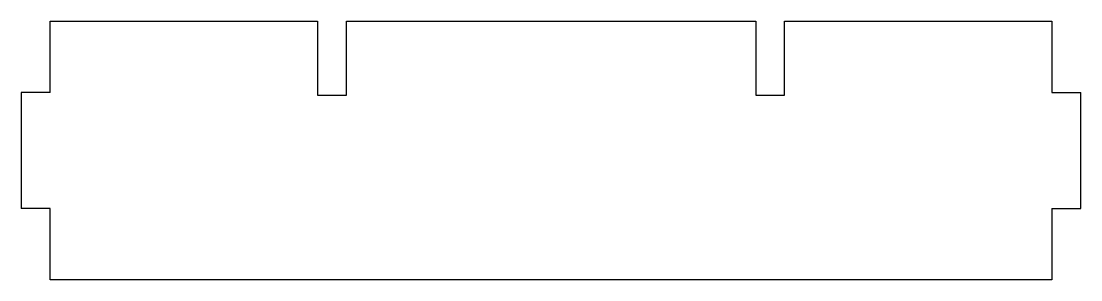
# Model space of a CAD drawing. Header units: millimetres. Extents: x 818 to 1037, y -641 to -587.
import ezdxf

# ---------------------------------------------------------------- set-up
doc = ezdxf.new("R2010")
doc.units = ezdxf.units.MM

msp = doc.modelspace()

# ---------------------------------------------------------------- linework, layer by layer
at = {"extrusion": (-1.22465e-16, -1.83697e-16, -1)}
for p, q in [((823.52, -587, -24.22), (878.92, -587, -24.22)), ((823.52, -601.8, -24.22), (823.52, -587, -24.22)), ((878.92, -587, -24.22), (878.92, -602.35, -24.22)), ((884.92, -602.35, -24.22), (884.92, -587, -24.22)), ((884.92, -587, -24.22), (969.67, -587, -24.22)), ((969.67, -587, -24.22), (969.67, -602.35, -24.22)), ((975.67, -602.35, -24.22), (975.67, -587, -24.22)), ((975.67, -587, -24.22), (1031.02, -587, -24.22)), ((1031.02, -587, -24.22), (1031.02, -601.8, -24.22)), ((817.52, -601.8, -24.22), (817.52, -625.8, -24.22)), ((823.52, -601.8, -24.22), (817.52, -601.8, -24.22)), ((878.92, -602.35, -24.22), (884.92, -602.35, -24.22)), ((969.67, -602.35, -24.22), (975.67, -602.35, -24.22)), ((1031.02, -601.8, -24.22), (1037.02, -601.8, -24.22)), ((1037.02, -625.8, -24.22), (1037.02, -601.8, -24.22)), ((823.52, -625.8, -24.22), (817.52, -625.8, -24.22)), ((823.52, -640.61, -24.22), (823.52, -625.8, -24.22)), ((1031.02, -625.8, -24.22), (1037.02, -625.8, -24.22)), ((1031.02, -625.8, -24.22), (1031.02, -640.61, -24.22)), ((1031.02, -640.61, -24.22), (823.52, -640.61, -24.22))]:
    msp.add_line(p, q, dxfattribs=at)

doc.saveas('drawing.dxf')
